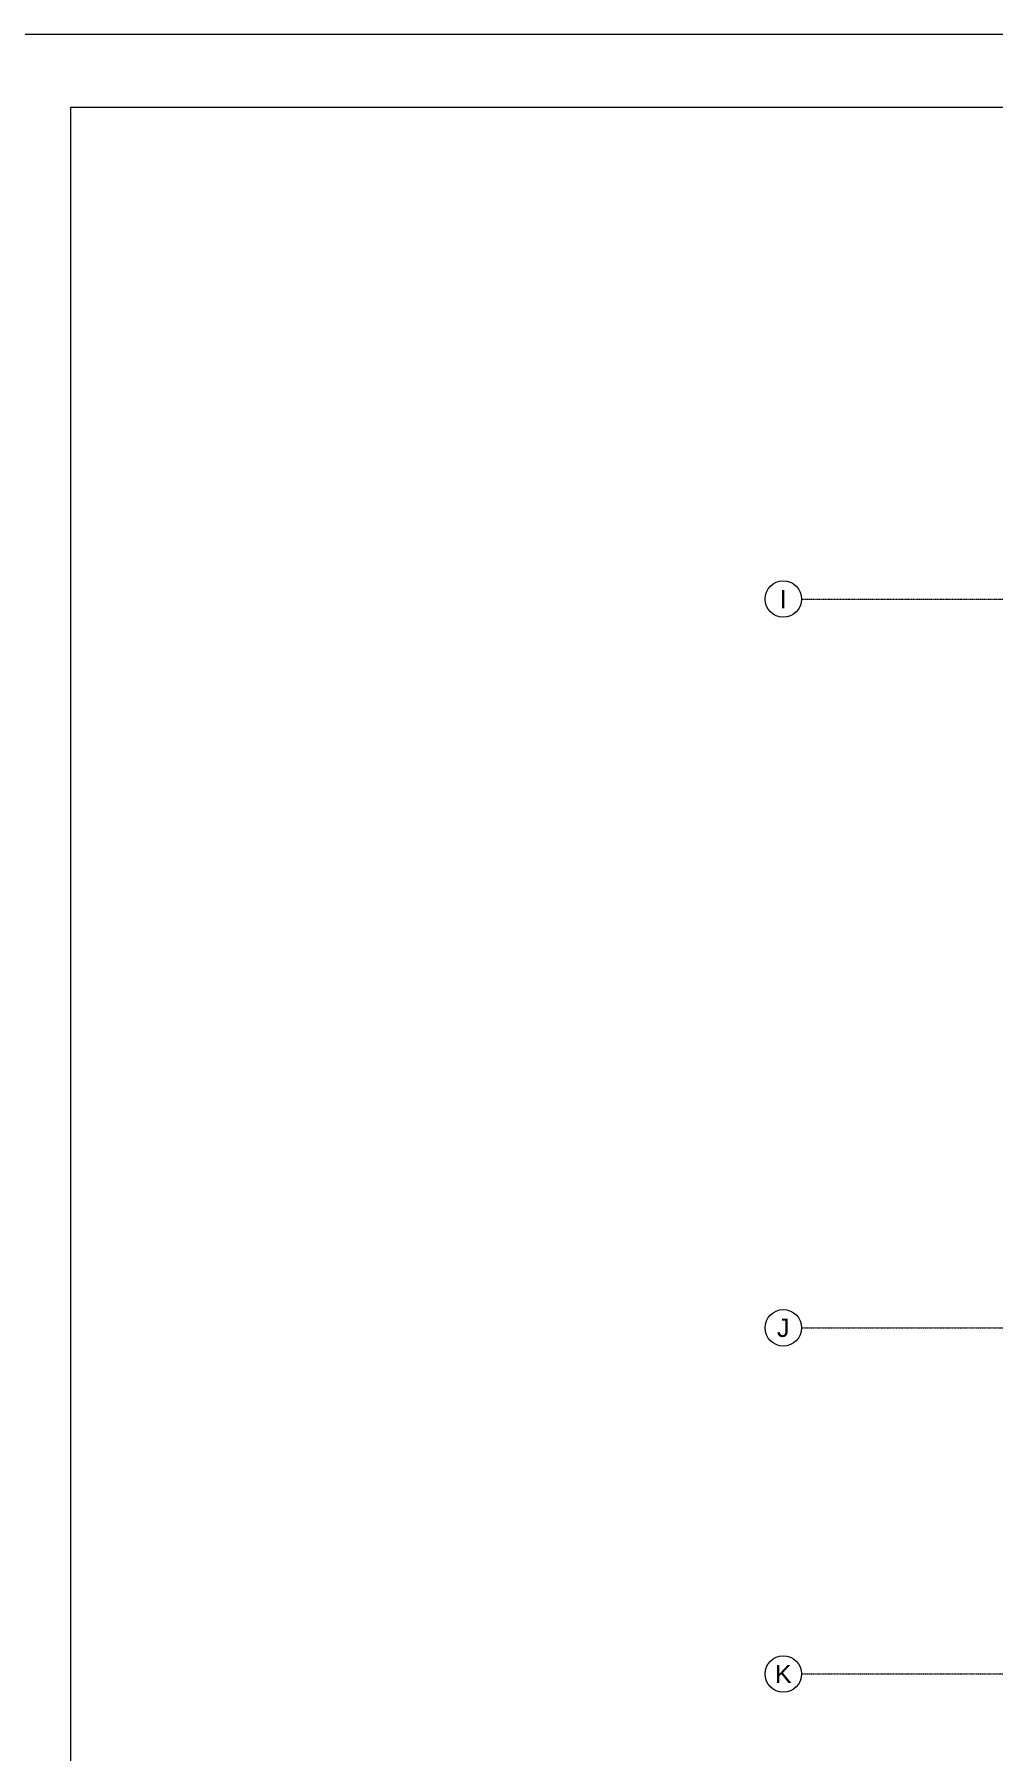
# Model space of a CAD drawing. Extents: x -2749 to 23780, y -1311 to 8245.
# Drawn here: x 40 to 1094, y 2320 to 4205 of the extents above; entities that cross this region are included whole.
import ezdxf
from ezdxf.enums import TextEntityAlignment as Align

# ---------------------------------------------------------------- set-up
doc = ezdxf.new("R2010")
doc.units = 0
doc.header["$MEASUREMENT"] = 0
doc.linetypes.add('DASHDOT2', pattern=[0.5, 0.25, -0.125, 0, -0.125])
doc.layers.get('0').update_dxf_attribs({"color": 9, "lineweight": 9})
doc.layers.add('24', color=9, linetype='DASHDOT2', lineweight=9)
doc.layers.add('40A', color=9, linetype='Continuous', lineweight=9)
doc.styles.add('Arial', font='arial.ttf', dxfattribs={"height": 2.5})

# ---------------------------------------------------------------- blocks, each defined once
blk = doc.blocks.new('0_aks')
at = {"linetype": 'Continuous'}
blk.add_circle((0, 0), 2, dxfattribs=at)
at = {"style": 'Arial'}
blk.add_attdef('AKS', text='', height=2, dxfattribs=at).set_placement((0, 0), align=Align.MIDDLE_CENTER)
blk = doc.blocks.new('P-AKS_AUDI')
at = {"layer": '24'}
for points in [[(-3840, 800), (-3500, 800)], [(-3840, 0), (-3500, 0)], [(-3840, -380), (-3500, -380)]]:
    blk.add_lwpolyline(points, dxfattribs=at)
at = {"layer": '24', "xscale": 10, "yscale": 10, "zscale": 10}
for p, values in [((-3860, 800), {'AKS': 'I'}), ((-3860, 0), {'AKS': 'J'}), ((-3860, -380), {'AKS': 'K'})]:
    blk.add_blockref('0_aks', p, dxfattribs=at).add_auto_attribs(values)
blk = doc.blocks.new('p-zemin kat')
at = {"layer": '24'}
blk.add_blockref('P-AKS_AUDI', (4722.5, 2785), dxfattribs=at)

msp = doc.modelspace()

# ---------------------------------------------------------------- linework, layer by layer
at = {"layer": '40A'}
for points in [[(5945, 4205), (0, 4205), (0, 0), (5945, 0)], [(5405.1, 80), (80, 80), (80, 4125), (5405.1, 4125)]]:
    msp.add_lwpolyline(points, close=True, dxfattribs=at)

# ---------------------------------------------------------------- block references
msp.add_blockref('p-zemin kat', (0, 0))

doc.saveas('drawing.dxf')
